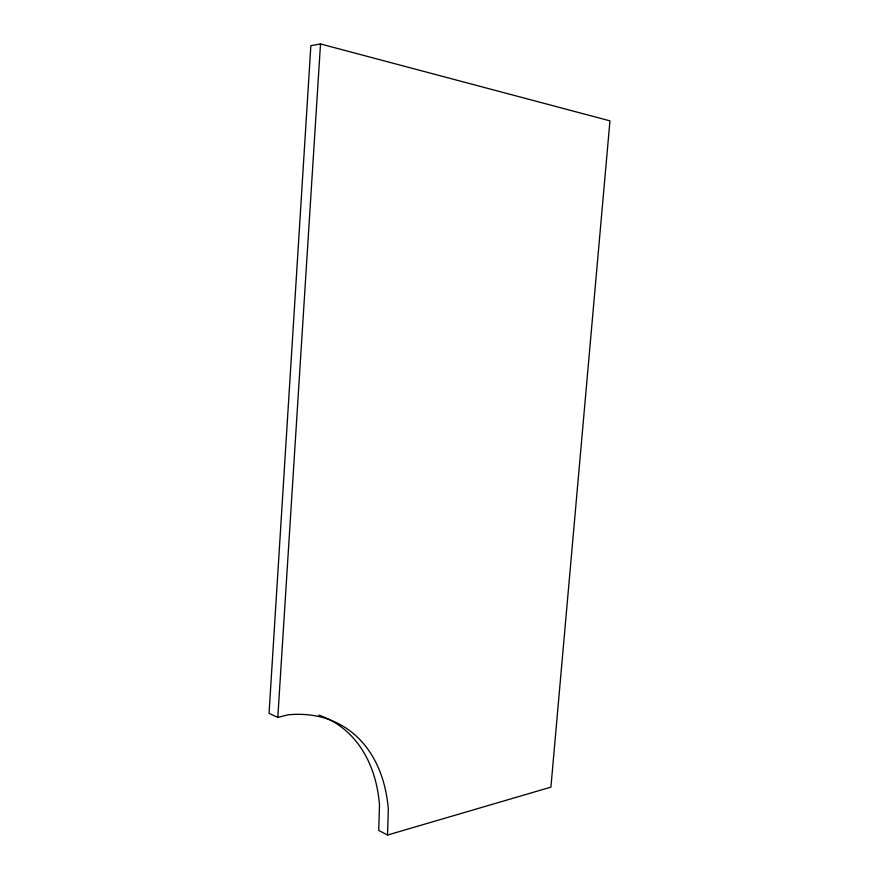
<?xml version="1.0" encoding="UTF-8"?>
<svg xmlns="http://www.w3.org/2000/svg" width="879" height="879" viewBox="0 0 879 879"><rect width="100%" height="100%" fill="white"/><g stroke="black" fill="none" stroke-linecap="round" stroke-linejoin="round"><path stroke-width="1.32" d="M387.507 835.05L388.32 809.57A168.779 116.5 -59.5 0 0 287.894 714.847L277.797 717.429L269.051 713.33L310.858 45.675L320.505 43.95L609.949 120.852L550.913 787.144L387.507 835.05L378.717 830.413L379.497 805.12A167.34 116.292 -59.2 0 0 318.835 715.088M277.797 717.429L320.505 43.95"/></g></svg>
